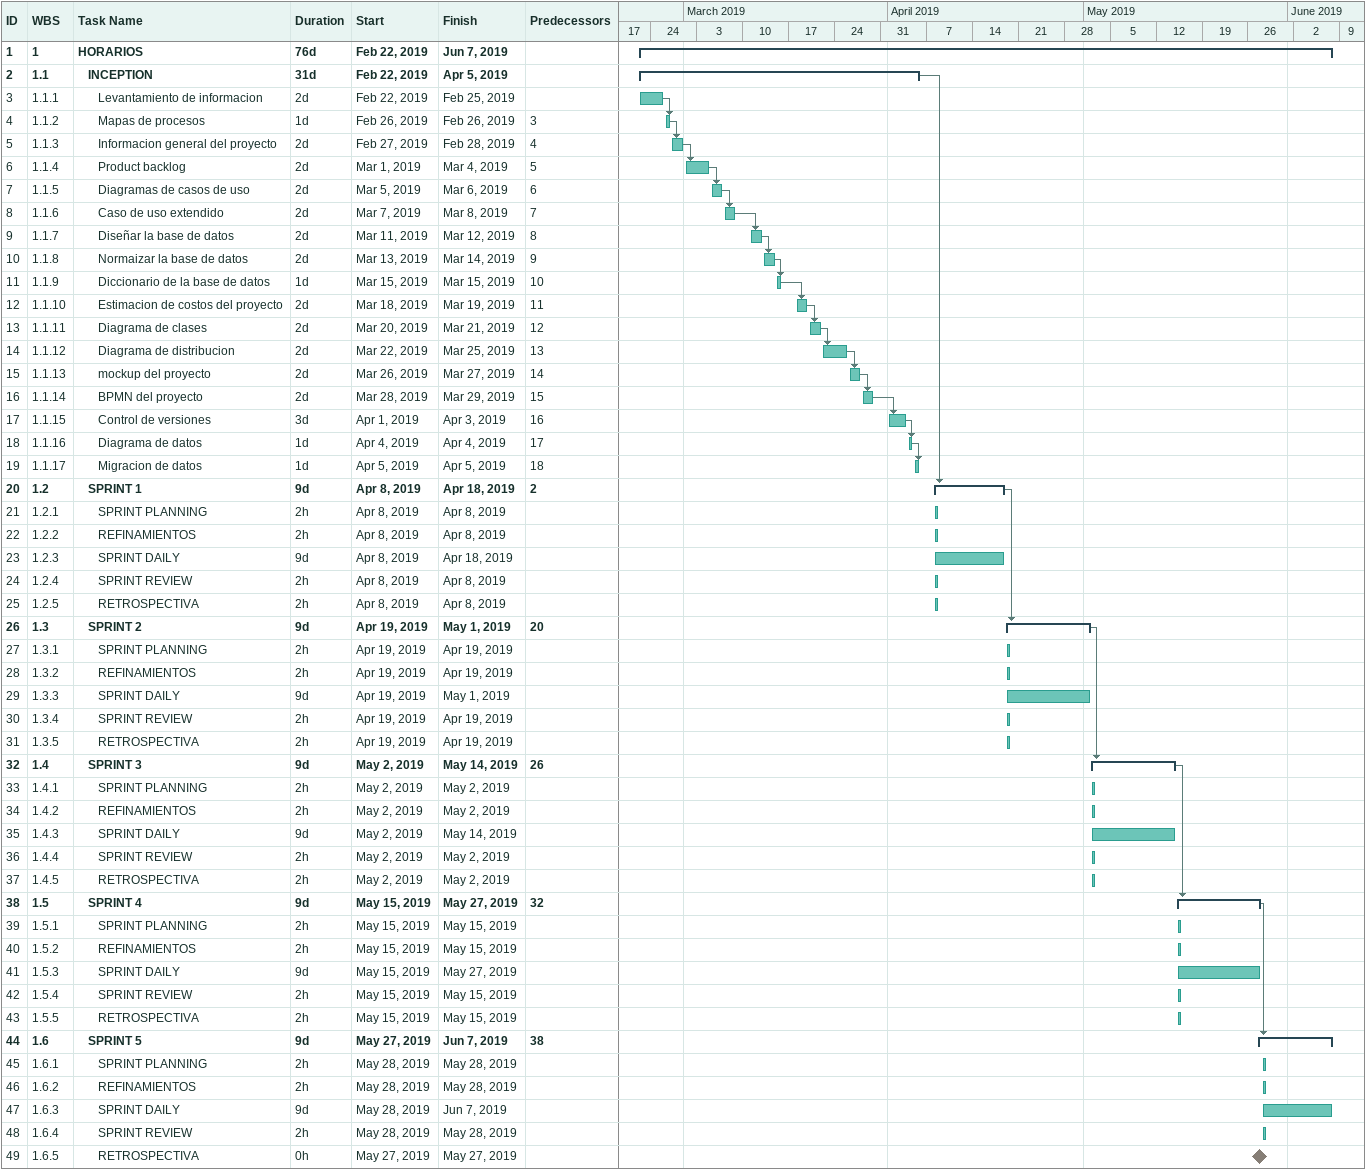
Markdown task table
| ID | WBS | Task | Duration | Start | Finish | Predecessors |
|---|---|---|---|---|---|---|
| 1 | 1 | **HORARIOS** | 76d | 2019-02-22 | 2019-06-07 |  |
| 2 | 1.1 | **INCEPTION** | 31d | 2019-02-22 | 2019-04-05 |  |
| 3 | 1.1.1 | Levantamiento de informacion | 2d | 2019-02-22 | 2019-02-25 |  |
| 4 | 1.1.2 | Mapas de procesos | 1d | 2019-02-26 | 2019-02-26 | 3 |
| 5 | 1.1.3 | Informacion general del proyecto | 2d | 2019-02-27 | 2019-02-28 | 4 |
| 6 | 1.1.4 | Product backlog | 2d | 2019-03-01 | 2019-03-04 | 5 |
| 7 | 1.1.5 | Diagramas de casos de uso | 2d | 2019-03-05 | 2019-03-06 | 6 |
| 8 | 1.1.6 | Caso de uso extendido | 2d | 2019-03-07 | 2019-03-08 | 7 |
| 9 | 1.1.7 | Diseñar la base de datos | 2d | 2019-03-11 | 2019-03-12 | 8 |
| 10 | 1.1.8 | Normaizar la base de datos | 2d | 2019-03-13 | 2019-03-14 | 9 |
| 11 | 1.1.9 | Diccionario de la base de datos | 1d | 2019-03-15 | 2019-03-15 | 10 |
| 12 | 1.1.10 | Estimacion de costos del proyecto | 2d | 2019-03-18 | 2019-03-19 | 11 |
| 13 | 1.1.11 | Diagrama de clases | 2d | 2019-03-20 | 2019-03-21 | 12 |
| 14 | 1.1.12 | Diagrama de distribucion | 2d | 2019-03-22 | 2019-03-25 | 13 |
| 15 | 1.1.13 | mockup del proyecto | 2d | 2019-03-26 | 2019-03-27 | 14 |
| 16 | 1.1.14 | BPMN del proyecto | 2d | 2019-03-28 | 2019-03-29 | 15 |
| 17 | 1.1.15 | Control de versiones | 3d | 2019-04-01 | 2019-04-03 | 16 |
| 18 | 1.1.16 | Diagrama de datos | 1d | 2019-04-04 | 2019-04-04 | 17 |
| 19 | 1.1.17 | Migracion de datos | 1d | 2019-04-05 | 2019-04-05 | 18 |
| 20 | 1.2 | **SPRINT 1** | 9d | 2019-04-08 | 2019-04-18 | 2 |
| 21 | 1.2.1 | SPRINT PLANNING | 2h | 2019-04-08 | 2019-04-08 |  |
| 22 | 1.2.2 | REFINAMIENTOS | 2h | 2019-04-08 | 2019-04-08 |  |
| 23 | 1.2.3 | SPRINT DAILY | 9d | 2019-04-08 | 2019-04-18 |  |
| 24 | 1.2.4 | SPRINT REVIEW | 2h | 2019-04-08 | 2019-04-08 |  |
| 25 | 1.2.5 | RETROSPECTIVA | 2h | 2019-04-08 | 2019-04-08 |  |
| 26 | 1.3 | **SPRINT 2** | 9d | 2019-04-19 | 2019-05-01 | 20 |
| 27 | 1.3.1 | SPRINT PLANNING | 2h | 2019-04-19 | 2019-04-19 |  |
| 28 | 1.3.2 | REFINAMIENTOS | 2h | 2019-04-19 | 2019-04-19 |  |
| 29 | 1.3.3 | SPRINT DAILY | 9d | 2019-04-19 | 2019-05-01 |  |
| 30 | 1.3.4 | SPRINT REVIEW | 2h | 2019-04-19 | 2019-04-19 |  |
| 31 | 1.3.5 | RETROSPECTIVA | 2h | 2019-04-19 | 2019-04-19 |  |
| 32 | 1.4 | **SPRINT 3** | 9d | 2019-05-02 | 2019-05-14 | 26 |
| 33 | 1.4.1 | SPRINT PLANNING | 2h | 2019-05-02 | 2019-05-02 |  |
| 34 | 1.4.2 | REFINAMIENTOS | 2h | 2019-05-02 | 2019-05-02 |  |
| 35 | 1.4.3 | SPRINT DAILY | 9d | 2019-05-02 | 2019-05-14 |  |
| 36 | 1.4.4 | SPRINT REVIEW | 2h | 2019-05-02 | 2019-05-02 |  |
| 37 | 1.4.5 | RETROSPECTIVA | 2h | 2019-05-02 | 2019-05-02 |  |
| 38 | 1.5 | **SPRINT 4** | 9d | 2019-05-15 | 2019-05-27 | 32 |
| 39 | 1.5.1 | SPRINT PLANNING | 2h | 2019-05-15 | 2019-05-15 |  |
| 40 | 1.5.2 | REFINAMIENTOS | 2h | 2019-05-15 | 2019-05-15 |  |
| 41 | 1.5.3 | SPRINT DAILY | 9d | 2019-05-15 | 2019-05-27 |  |
| 42 | 1.5.4 | SPRINT REVIEW | 2h | 2019-05-15 | 2019-05-15 |  |
| 43 | 1.5.5 | RETROSPECTIVA | 2h | 2019-05-15 | 2019-05-15 |  |
| 44 | 1.6 | **SPRINT 5** | 9d | 2019-05-27 | 2019-06-07 | 38 |
| 45 | 1.6.1 | SPRINT PLANNING | 2h | 2019-05-28 | 2019-05-28 |  |
| 46 | 1.6.2 | REFINAMIENTOS | 2h | 2019-05-28 | 2019-05-28 |  |
| 47 | 1.6.3 | SPRINT DAILY | 9d | 2019-05-28 | 2019-06-07 |  |
| 48 | 1.6.4 | SPRINT REVIEW | 2h | 2019-05-28 | 2019-05-28 |  |
| 49 | 1.6.5 | RETROSPECTIVA | 0h | 2019-05-27 | 2019-05-27 |  |
